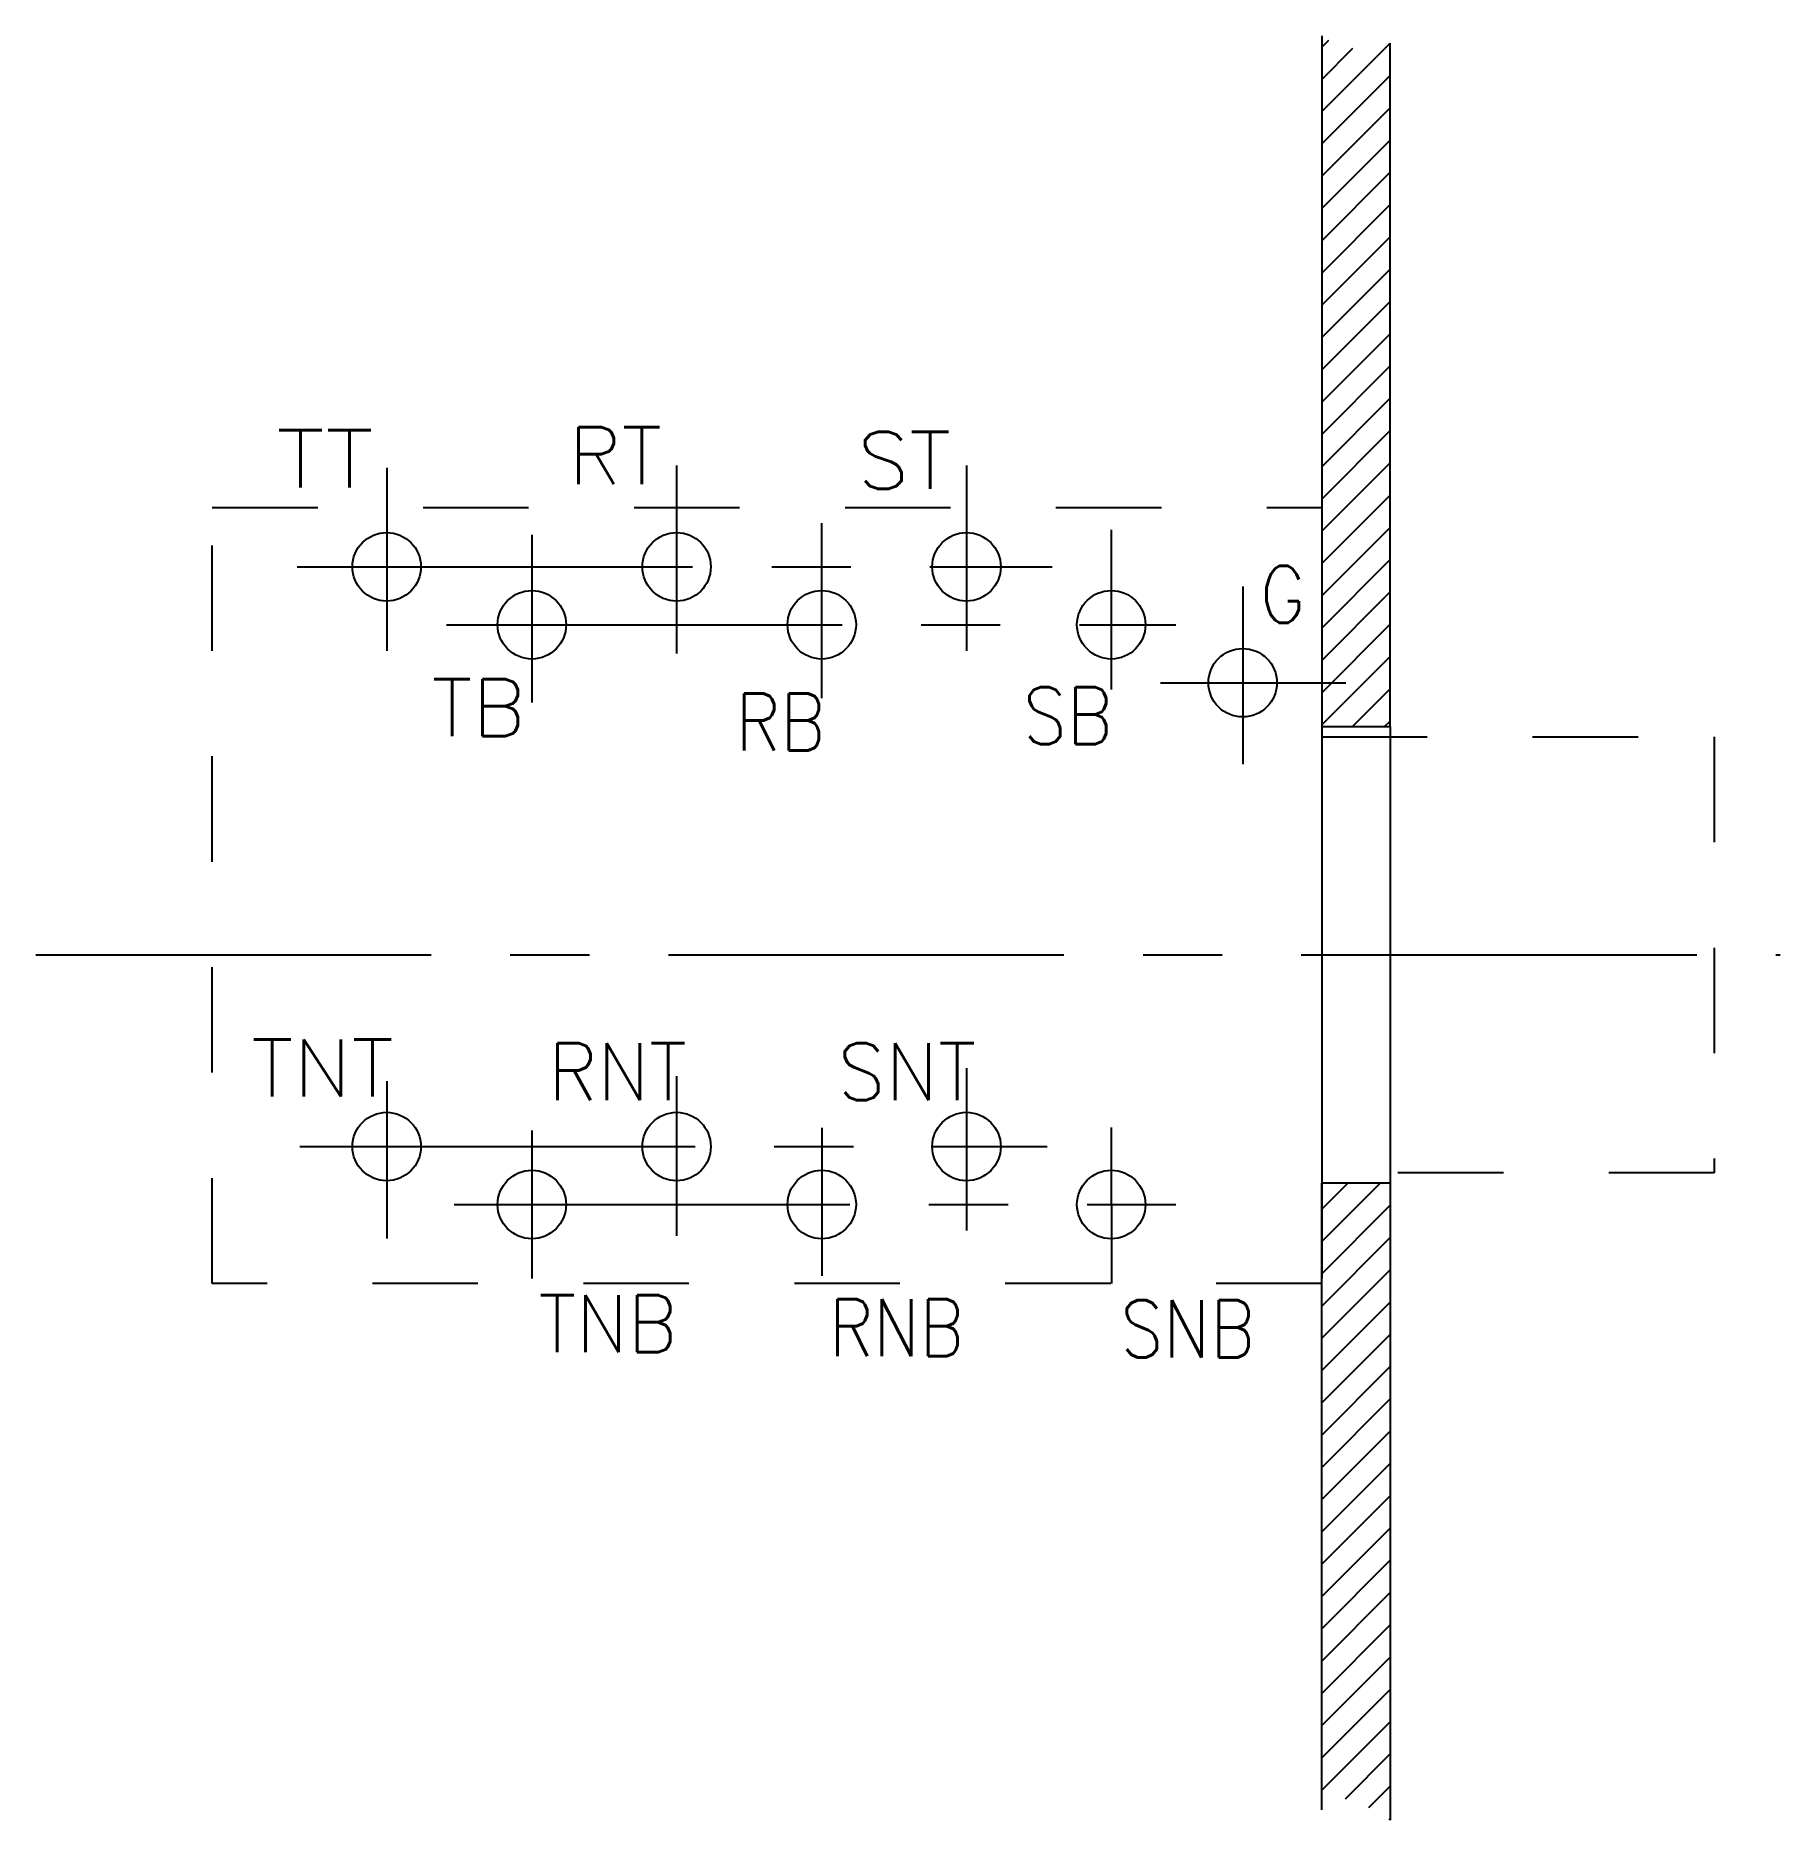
# Model space of a CAD drawing. Extents: x -38 to 230, y -19 to 20.
# Drawn here: x -38.21 to 0, y -18.96 to 20.13 of the extents above; entities outside this region: 1.
import ezdxf
from ezdxf.enums import TextEntityAlignment as Align

# ---------------------------------------------------------------- set-up
doc = ezdxf.new("R2010")
doc.units = 0
doc.header["$LTSCALE"] = 23.1
doc.header["$MEASUREMENT"] = 0
for name, pattern in [('CENTER', [0.6, 0.375, -0.075, 0.075, -0.075]), ('DOT', [0.2, 0.1, -0.1]), ('HIDDEN', [0.2, 0.1, -0.1])]:
    doc.linetypes.add(name, pattern=pattern)
doc.layers.get('0').update_dxf_attribs({"true_color": 0xffffff})
doc.layers.add('DEFAULT_2', color=8, linetype='HIDDEN', true_color=0x808080)
doc.styles.add('textstyle15', font='standard')
doc.styles.add('textstyle16', font='standard')
doc.styles.add('textstyle17', font='standard')
doc.styles.add('textstyle18', font='standard')
doc.styles.add('textstyle19', font='standard')
doc.styles.add('textstyle20', font='standard')
doc.styles.add('textstyle21', font='standard')
doc.styles.add('textstyle22', font='standard')
doc.styles.add('textstyle23', font='standard')
doc.styles.add('textstyle24', font='standard')
doc.styles.add('textstyle25', font='standard')
doc.styles.add('textstyle26', font='standard')
doc.styles.add('textstyle27', font='standard')

msp = doc.modelspace()

# ---------------------------------------------------------------- linework, layer by layer
at = {"color": 7, "linetype": 'Continuous', "true_color": 0xffffff}
for p, q in [((-10.045, 20.134), (-10.045, 5)), ((-8.545, 5), (-8.545, 19.972)), ((-10.045, 5), (-8.545, 5)), ((-10.045, 5), (-10.045, -5)), ((-8.545, 5), (-8.545, -5)), ((230.042, 0.035), (230.011, 2.522)), ((-10.045, -18.731), (-10.045, -5)), ((-8.545, -5), (-10.045, -5)), ((-8.545, -5), (-8.545, -18.959))]:
    msp.add_line(p, q, dxfattribs=at)
at = {"color": 2, "linetype": 'Continuous', "true_color": 0xffff00}
for p, q in [((-10.045, 19.885), (-9.891, 20.038)), ((-10.045, 18.47), (-8.545, 19.97)), ((-10.045, 19.177), (-9.363, 19.859)), ((-10.045, 17.763), (-8.545, 19.263)), ((-10.045, 17.056), (-8.545, 18.556)), ((-10.045, 16.349), (-8.545, 17.849)), ((-10.045, 15.642), (-8.545, 17.142)), ((-10.045, 14.935), (-8.545, 16.435)), ((-10.045, 14.228), (-8.545, 15.728)), ((-10.045, 13.521), (-8.545, 15.021)), ((-10.045, 12.813), (-8.545, 14.313)), ((-10.045, 12.106), (-8.545, 13.606)), ((-10.045, 11.399), (-8.545, 12.899)), ((-10.045, 10.692), (-8.545, 12.192)), ((-10.045, 9.985), (-8.545, 11.485)), ((-10.045, 9.278), (-8.545, 10.778)), ((-10.045, 8.571), (-8.545, 10.071)), ((-10.045, 7.864), (-8.545, 9.364)), ((-10.045, 7.157), (-8.545, 8.657)), ((-10.045, 6.45), (-8.545, 7.95)), ((-10.045, 5.742), (-8.545, 7.242)), ((-10.045, 5.035), (-8.545, 6.535)), ((-9.373, 5), (-8.545, 5.828)), ((-8.666, 5), (-8.545, 5.121)), ((-10.045, -6.278), (-8.766, -5)), ((-10.045, -5.571), (-9.473, -5)), ((-10.045, -6.986), (-8.545, -5.486)), ((-10.045, -7.693), (-8.545, -6.193)), ((-10.045, -8.4), (-8.545, -6.9)), ((-10.045, -9.107), (-8.545, -7.607)), ((-10.045, -9.814), (-8.545, -8.314)), ((-10.045, -10.521), (-8.545, -9.021)), ((-10.045, -11.228), (-8.545, -9.728)), ((-10.045, -11.935), (-8.545, -10.435)), ((-10.045, -12.642), (-8.545, -11.142)), ((-10.045, -13.349), (-8.545, -11.849)), ((-10.045, -14.057), (-8.545, -12.557)), ((-10.045, -14.764), (-8.545, -13.264)), ((-10.045, -15.471), (-8.545, -13.971)), ((-10.045, -16.178), (-8.545, -14.678)), ((-10.045, -16.885), (-8.545, -15.385)), ((-10.045, -17.592), (-8.545, -16.092)), ((-10.045, -18.299), (-8.545, -16.799)), ((-9.524, -18.486), (-8.545, -17.506)), ((-9.013, -18.682), (-8.545, -18.213)), ((-8.57, -18.946), (-8.545, -18.921))]:
    msp.add_line(p, q, dxfattribs=at)
at = {"color": 2, "linetype": 'CENTER', "true_color": 0xffff00}
for p, q in [((-30.525, 10.665), (-30.525, 6.657)), ((-24.175, 10.721), (-24.175, 6.601)), ((-17.825, 10.721), (-17.825, 6.657)), ((-20.995, 5.62), (-20.995, 9.459)), ((-27.345, 9.197), (-27.345, 5.529)), ((-14.655, 9.31), (-14.655, 5.811)), ((-32.486, 8.5), (-15.948, 8.5)), ((-11.775, 8.069), (-11.775, 4.174)), ((-29.212, 7.23), (-13.238, 7.23)), ((-13.577, 5.96), (-9.513, 5.96)), ((-38.212, 0), (0, 0)), ((-24.175, -2.656), (-24.175, -6.155)), ((-17.825, -2.486), (-17.825, -6.042)), ((-30.525, -2.769), (-30.525, -6.212)), ((-27.345, -3.847), (-27.345, -7.087)), ((-20.995, -3.789), (-20.995, -7.031)), ((-14.655, -3.783), (-14.651, -7.2)), ((-32.429, -4.2), (-16.06, -4.2)), ((-29.043, -5.47), (-13.238, -5.47))]:
    msp.add_line(p, q, dxfattribs=at)
at = {"color": 7, "linetype": 'Continuous', "true_color": 0xffffff}
for centre in [(-30.525, 8.5), (-24.175, 8.5), (-17.825, 8.5), (-27.345, 7.23), (-20.995, 7.23), (-14.655, 7.23), (-11.775, 5.96), (-30.525, -4.2), (-24.175, -4.2), (-17.825, -4.2), (-27.345, -5.47), (-20.995, -5.47), (-14.655, -5.47)]:
    msp.add_circle(centre, 0.75, dxfattribs=at)
at = {"layer": 'DEFAULT_2', "color": 8, "linetype": 'DOT', "true_color": 0x808080}
for p, q in [((-34.345, -7.2), (-34.345, 9.8)), ((-34.345, 9.8), (-10.045, 9.8)), ((-10.045, 9.8), (-10.045, 4.775)), ((-10.045, 4.775), (-1.445, 4.775)), ((-1.445, 4.775), (-1.445, -4.775)), ((-1.445, -4.775), (-10.045, -4.775)), ((-10.045, -4.775), (-10.045, -7.2)), ((-10.045, -7.2), (-34.345, -7.2))]:
    msp.add_line(p, q, dxfattribs=at)

# ---------------------------------------------------------------- texts
at = {"color": 2, "linetype": 'Continuous', "true_color": 0xffff00}
for s, style, width, p, p2 in [('TT', 'textstyle22', 1.16129, (-32.946, 10.24), (-30.803, 10.24)), ('RT', 'textstyle20', 0.958333, (-26.547, 10.309), (-24.494, 10.309)), ('ST', 'textstyle17', 0.985714, (-20.218, 10.205), (-18.164, 10.205)), ('G', 'textstyle27', 0.916667, (-11.391, 7.269), (-10.409, 7.269)), ('TB', 'textstyle21', 1.014706, (-29.537, 4.791), (-27.483, 4.791)), ('RB', 'textstyle19', 0.846154, (-22.882, 4.476), (-20.918, 4.476)), ('SB', 'textstyle15', 0.868421, (-16.587, 4.611), (-14.623, 4.611)), ('TNT', 'textstyle26', 0.990566, (-33.495, -3.102), (-30.37, -3.102)), ('RNT', 'textstyle24', 0.87931, (-26.986, -3.186), (-23.951, -3.186)), ('SNT', 'textstyle18', 0.894737, (-20.647, -3.186), (-17.611, -3.186)), ('TNB', 'textstyle25', 0.910714, (-27.2, -8.705), (-24.164, -8.705)), ('RNB', 'textstyle23', 0.811475, (-20.831, -8.79), (-17.884, -8.79)), ('SNB', 'textstyle16', 0.825, (-14.453, -8.818), (-11.506, -8.818))]:
    msp.add_text(s, height=1.25, dxfattribs=dict(at, style=style, width=width)).set_placement(p, p2, align=Align.FIT)

doc.saveas('drawing.dxf')
